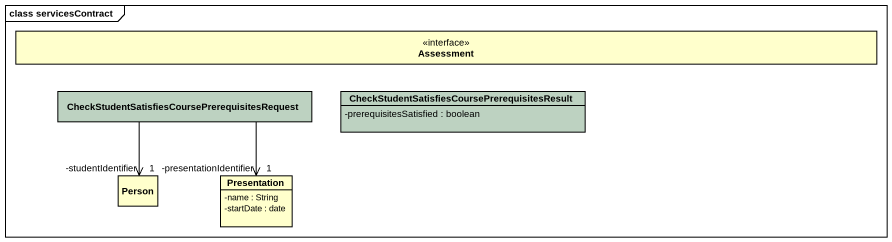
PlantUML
@startuml
mainframe class servicesContract
hide circle
hide empty members
skinparam classAttributeIconSize 0
interface Assessment
class "CheckStudentSatisfiesCoursePrerequisitesRequest" as CheckStudentSatisfiesCourseP #BDD2C1
class "CheckStudentSatisfiesCoursePrerequisitesResult" as CheckStudentSatisfiesCourseP_2 #BDD2C1 {
  -prerequisitesSatisfied : boolean
}
class "Person" as Person_
class Presentation {
  -name : String
  -startDate : date
}
CheckStudentSatisfiesCourseP --> "1\n-studentIdentifier" Person_
CheckStudentSatisfiesCourseP --> "1\n-presentationIdentifier" Presentation
@enduml
